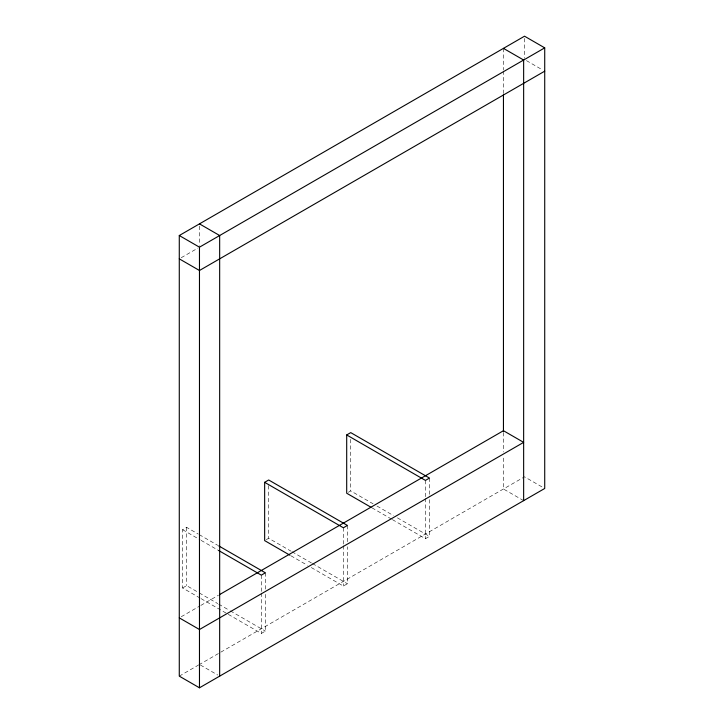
<?xml version="1.0" encoding="UTF-8"?>
<svg xmlns="http://www.w3.org/2000/svg" width="724" height="724" viewBox="0 0 724 724"><rect width="100%" height="100%" fill="white"/><g stroke="black" fill="none" stroke-linecap="round" stroke-linejoin="round"><path stroke-width="0.54" stroke-dasharray="3.62 2.71" d="M181.235 257.708L197.869 248.106M200.095 598.078L182.593 587.979L182.593 529.687L186.629 527.362L198.295 534.095M182.593 587.979L186.629 585.644L198.295 592.377M266.26 539.67L268.685 538.276L291.039 551.181M348.307 492.302L350.733 490.899L373.095 503.804M181.244 616.73L199.851 605.988M200.829 605.418L218.458 595.246M179.28 676.144L198.512 665.039M198.874 664.831L524.529 476.817L542.792 487.37M228.286 614.35L261.337 633.437L265.373 631.102L265.373 594.114M311.302 567.544L343.384 586.06L347.42 583.734L347.42 546.747M392.381 519.606L425.441 538.692L429.477 536.357L429.477 496.012M526.448 60.626L542.792 70.056M523.642 500.646L503.451 488.99L503.451 456.229M376.978 506.049L393.503 515.597M397.395 517.841L429.477 536.357M371.973 507.823L391.413 519.045M292.016 551.742L311.456 562.964M312.424 563.525L347.42 583.734M290.894 555.761L307.419 565.299M199.272 534.656L217.743 545.317M182.593 529.687L200.095 539.796M201.064 540.357L218.558 550.457M199.272 592.938L217.743 603.599M218.711 604.16L229.408 610.341M230.377 610.902L265.373 631.102M201.064 598.639L227.309 613.789M200.43 665.039L217.743 675.03M524.529 38.417L524.529 58.4M503.451 48.372L503.451 69.839M503.451 70.961L503.451 93.559M503.451 432.5L503.451 452.002M429.477 478.075L429.477 494.89M425.441 480.41L425.441 497.225M425.441 498.338L425.441 538.692M350.733 439.341L350.733 490.899M347.42 525.452L347.42 542.258M343.384 527.778L343.384 544.593M343.384 545.715L343.384 586.06M268.685 485.596L268.685 538.276M265.373 572.82L265.373 589.635M261.337 575.155L261.337 591.961M261.337 593.083L261.337 633.437M199.471 226.132L199.471 245.336M186.629 527.362L186.629 585.644"/><path stroke-width="1.09" d="M179.28 235.526L524.529 36.2L544.72 47.856L544.72 488.474L199.471 687.8L179.28 676.144L179.28 235.526L199.471 247.183L544.72 47.856M544.72 71.169L199.471 270.495L179.28 258.839M264.649 482.32L268.685 479.985L347.42 525.452L343.384 527.778L264.649 482.32L264.649 540.602L289.917 555.199M346.696 434.952L350.733 432.617L429.477 478.075L425.441 480.41L346.696 434.952L346.696 493.234L370.996 507.262M219.435 594.676L503.451 430.708L523.642 442.364L199.471 629.518L179.28 617.862M503.451 48.372L523.642 60.029L523.642 500.646M199.471 223.87L219.662 235.526L219.662 676.144M218.711 545.878L265.373 572.82L261.337 575.155L218.558 550.457M503.451 94.69L503.451 431.368M199.471 247.183L199.471 687.8"/></g></svg>
